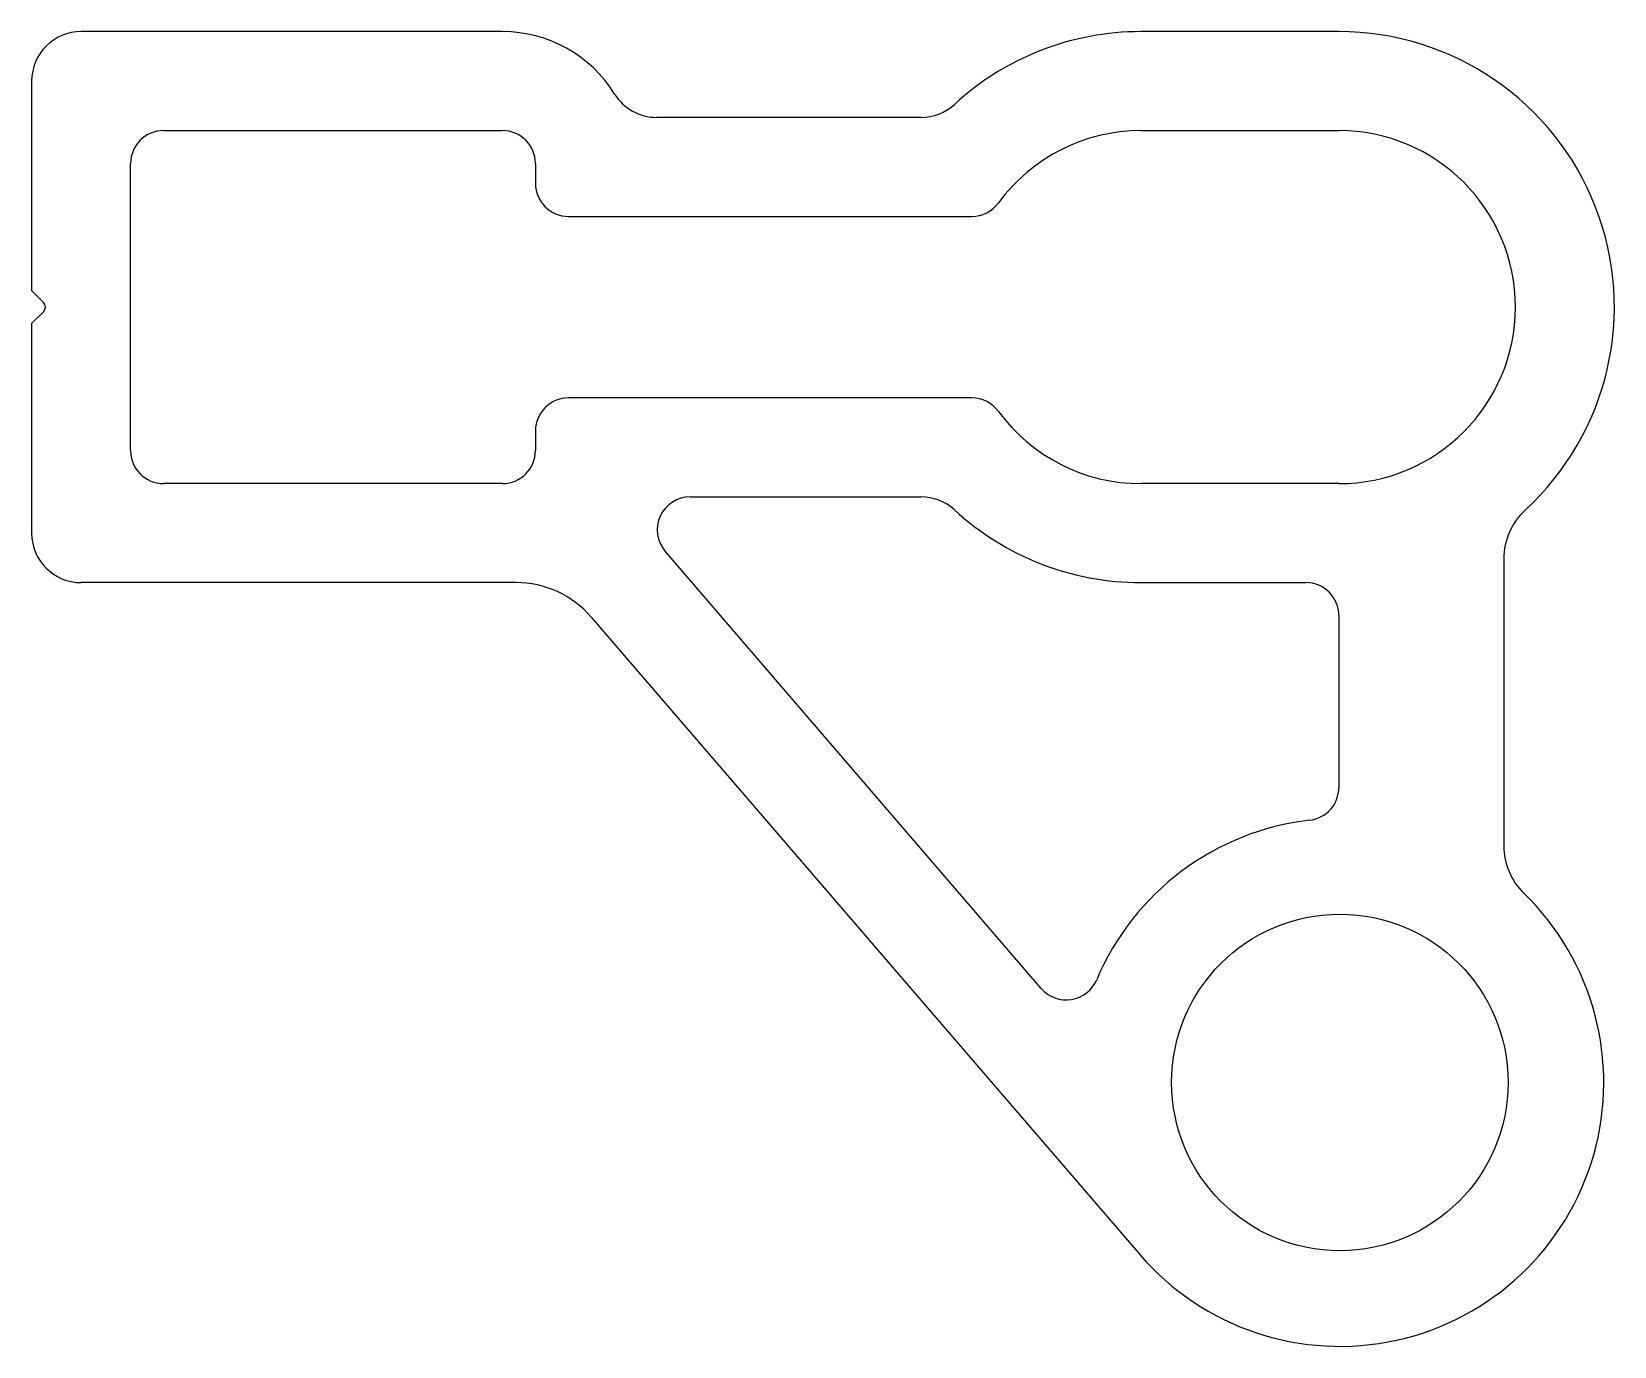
# Model space of a CAD drawing. Extents: x 1227 to 1274.9, y 1651.1 to 1691.
import ezdxf

# ---------------------------------------------------------------- set-up
doc = ezdxf.new("R2010")
doc.units = 0
doc.layers.get('0').update_dxf_attribs({"linetype": 'CONTINUOUS'})

msp = doc.modelspace()

# ---------------------------------------------------------------- linework, layer by layer
for p, q in [((1241.234, 1690.991), (1228.464, 1690.991)), ((1266.584, 1690.991), (1260.584, 1690.991)), ((1226.964, 1689.491), (1226.964, 1683.141)), ((1253.916, 1688.391), (1245.907, 1688.391)), ((1230.964, 1687.991), (1241.234, 1687.991)), ((1260.584, 1687.991), (1266.584, 1687.991)), ((1229.964, 1678.291), (1229.964, 1686.991)), ((1242.234, 1686.991), (1242.234, 1686.391)), ((1243.234, 1685.391), (1255.459, 1685.391)), ((1226.964, 1683.141), (1227.322, 1682.782)), ((1227.322, 1682.5), (1226.964, 1682.141)), ((1226.964, 1682.141), (1226.964, 1675.791)), ((1255.459, 1679.891), (1243.234, 1679.891)), ((1242.234, 1678.891), (1242.234, 1678.291)), ((1241.234, 1677.291), (1230.964, 1677.291)), ((1266.584, 1677.291), (1260.584, 1677.291)), ((1246.924, 1676.891), (1253.916, 1676.891)), ((1257.565, 1661.991), (1246.166, 1675.239)), ((1271.584, 1675.017), (1271.584, 1666.312)), ((1241.647, 1674.291), (1228.464, 1674.291)), ((1260.584, 1674.291), (1265.584, 1674.291)), ((1243.921, 1673.248), (1260.55, 1653.923)), ((1266.584, 1673.291), (1266.584, 1668.082))]:
    msp.add_line(p, q)
msp.add_circle((1266.614, 1659.141), 5.1)
for centre, radius, start, end in [((1228.464, 1689.491), 1.5, 90, 180), ((1241.234, 1686.991), 4, 31.8214, 90), ((1260.584, 1682.641), 8.35, 90, 132.6048), ((1266.584, 1682.641), 8.35, 312.5574, 90), ((1245.907, 1689.891), 1.5, 211.8214, 270), ((1253.916, 1689.891), 1.5, 270, 312.6048), ((1230.964, 1686.991), 1, 90, 180), ((1241.234, 1686.991), 1, 0, 90), ((1260.584, 1682.641), 5.35, 90, 143.8039), ((1266.584, 1682.641), 5.35, 270, 90), ((1243.234, 1686.391), 1, 180, 270), ((1255.459, 1686.391), 1, 270, 323.8039), ((1227.181, 1682.641), 0.2, 315, 45), ((1243.234, 1678.891), 1, 90, 180), ((1255.459, 1678.891), 1, 36.1961, 90), ((1260.584, 1682.641), 5.35, 216.1961, 270), ((1230.964, 1678.291), 1, 180, 270), ((1241.234, 1678.291), 1, 270, 0), ((1246.924, 1675.891), 1, 90, 220.7109), ((1253.916, 1675.391), 1.5, 47.3952, 90), ((1260.584, 1682.641), 8.35, 227.3952, 270), ((1273.584, 1675.017), 2, 132.5574, 180), ((1228.464, 1675.791), 1.5, 180, 270), ((1241.647, 1671.291), 3, 40.7109, 90), ((1265.584, 1673.291), 1, 0, 90), ((1265.584, 1668.082), 1, 276.5721, 0), ((1266.614, 1659.141), 8, 96.5721, 157.0987), ((1273.584, 1666.312), 2, 180, 225.8138), ((1266.614, 1659.141), 8, 220.7109, 45.8138), ((1258.323, 1662.643), 1, 220.7109, 337.0987)]:
    msp.add_arc(centre, radius, start, end)

doc.saveas('drawing.dxf')
